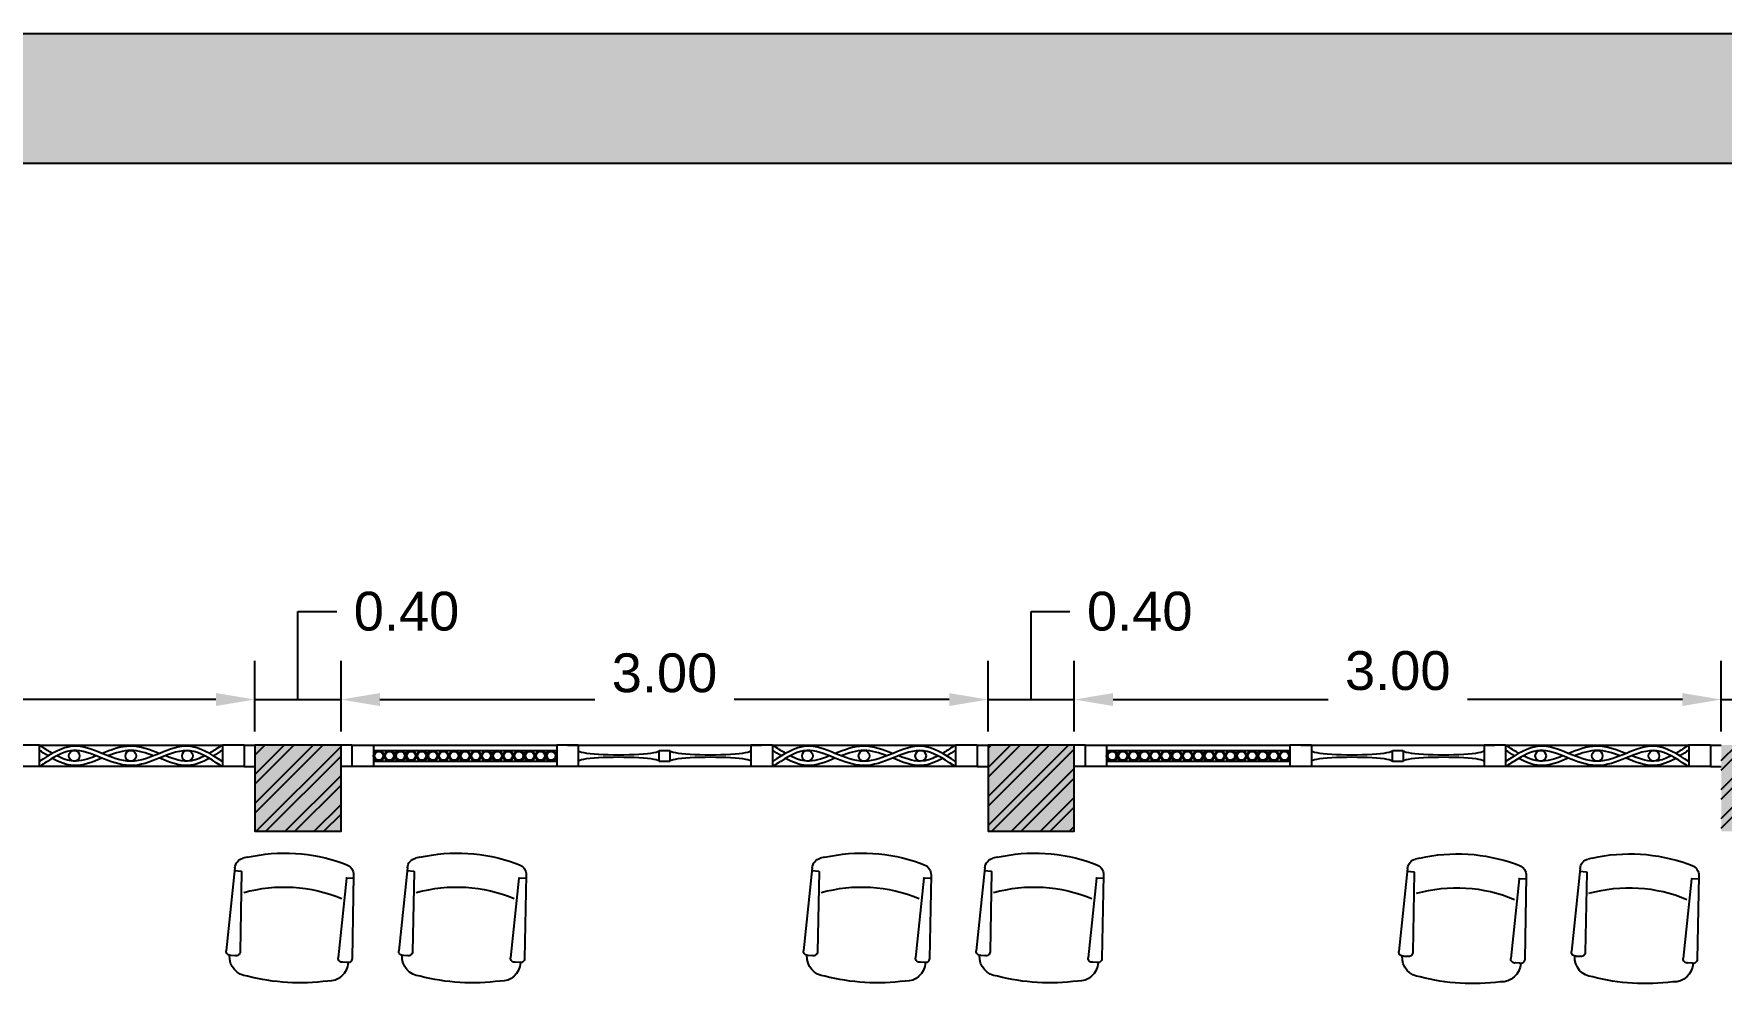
# Model space of a CAD drawing. Header units: millimetres. Extents: x 3409 to 3822, y 896 to 1108.
# Drawn here: x 3453.75 to 3461.57, y 1083.77 to 1088.23 of the extents above; entities that cross this region are included whole.
import ezdxf

# ---------------------------------------------------------------- set-up
doc = ezdxf.new("R2010")
doc.units = ezdxf.units.MM
for name, color, linetype in [('a-epipla', 8, 'Continuous'), ('a-toixoi', 5, 'Continuous'), ('DS_ST_quote 1_50', 7, 'Continuous'), ('edafos', 2, 'Continuous'), ('Layer1', 5, 'Continuous'), ('ypostilwmata', 232, 'Continuous')]:
    doc.layers.add(name, color=color, linetype=linetype)
doc.styles.get("Standard").update_dxf_attribs({"font": 'arial.ttf'})
doc.dimstyles.get("Standard").update_dxf_attribs({"dimtxt": 0.18, "dimasz": 0.18, "dimexe": 0.18, "dimexo": 0.0625, "dimgap": 0.09, "dimtad": 0, "dimtih": 1, "dimtoh": 1, "dimdec": 4, "dimzin": 0, "dimdsep": 46, "dimtxsty": 'Standard', "dimcen": 0.09, "dimadec": 0, "dimazin": 0, "dimtfac": 1, "dimtdec": 4, "dimtofl": 0, "dimtmove": 0, "dimatfit": 3, "dimfxl": 1, "dimtolj": 1, "dimtzin": 0, "dimarcsym": 0})

# ---------------------------------------------------------------- blocks, each defined once
blk = doc.blocks.new('poltrona5452')
at = {"layer": 'a-epipla'}
for p, q in [((345.2667, 185.2189), (345.6542, 185.2353)), ((345.2817, 185.1876), (345.2817, 185.2207)), ((345.215, 185.165), (345.221, 185.1845)), ((345.2829, 185.1864), (345.6542, 185.1706)), ((345.6734, 185.2124), (345.6734, 185.1935)), ((345.215, 184.721), (345.221, 184.7014)), ((345.2817, 184.6984), (345.2817, 184.6697)), ((345.2829, 184.6996), (345.6542, 184.7154)), ((345.6734, 184.6736), (345.6734, 184.6924)), ((345.2667, 184.6671), (345.6542, 184.6506))]:
    blk.add_line(p, q, dxfattribs=at)
for centre, major_axis, ratio, start_param, end_param in [((345.2689, 185.171), (0.05, 0), 0.958333, 1.615134, 2.855011), ((345.6549, 185.217), (0.0192, 0), 0.958333, -0.253341, 1.602721), ((345.6728, 185.13), (-0.0923, 0), 0.958333, 3.135407, 4.699897), ((346.0487, 184.943), (-0.8653, 0), 0.958333, -0.270966, 0.270966), ((345.283, 185.1876), (0.000865, 0.000865), 1, 2.356194, 3.880728), ((346.0929, 184.9431), (0.7521, 0), 0.958333, 2.820125, 3.463061), ((345.6549, 185.1889), (0.0192, 0), 0.958333, 4.680464, 6.536526), ((344.7353, 184.943), (-1.048, 0), 0.958333, 2.954833, 3.328352), ((345.6728, 184.756), (0.0923, 0), 0.958333, -1.558304, 0.006186), ((345.2689, 184.715), (0.05, 0), 0.958333, 3.428174, 4.668051), ((345.283, 184.6984), (-0.000865, 0.000865), 1, -0.739135, 0.785398), ((345.6549, 184.697), (0.0192, 0), 0.958333, -0.253341, 1.602721), ((345.6549, 184.669), (0.0192, 0), 0.958333, 4.680464, 6.536526)]:
    blk.add_ellipse(centre, major_axis=major_axis, ratio=ratio, start_param=start_param, end_param=end_param, dxfattribs=at)
blk = doc.blocks.new('*D46')
at = {"layer": 'Defpoints', "color": 0, "transparency": 16777216}
for p in [(3454.774, 1085.1424), (3451.774, 1084.9311), (3454.774, 1084.9311)]:
    blk.add_point(p, dxfattribs=at)
at = {"layer": 'DS_ST_quote 1_50', "color": 0, "lineweight": -2, "transparency": 16777216}
for p, q in [((3451.774, 1084.9936), (3451.774, 1085.3224)), ((3454.774, 1084.9936), (3454.774, 1085.3224)), ((3451.954, 1085.1424), (3452.9506, 1085.1424)), ((3454.594, 1085.1424), (3453.5975, 1085.1424))]:
    blk.add_line(p, q, dxfattribs=at)
at = {"layer": 'DS_ST_quote 1_50', "color": 0, "transparency": 16777216}
for points in [[(3451.954, 1085.1724), (3451.954, 1085.1124), (3451.774, 1085.1424)], [(3454.594, 1085.1724), (3454.594, 1085.1124), (3454.774, 1085.1424)]]:
    blk.add_solid(points, dxfattribs=at)
at = {"layer": 'DS_ST_quote 1_50', "color": 0, "transparency": 16777216, "insert": (3453.274, 1085.2587), "char_height": 0.18, "attachment_point": 5}
blk.add_mtext('\\A1;3.00', dxfattribs=at)
blk = doc.blocks.new('*D47')
at = {"layer": 'Defpoints', "color": 0, "transparency": 16777216}
for p in [(3455.174, 1085.1424), (3454.774, 1084.9311), (3455.174, 1084.9311)]:
    blk.add_point(p, dxfattribs=at)
at = {"layer": 'DS_ST_quote 1_50', "color": 0, "lineweight": -2, "transparency": 16777216}
for p, q in [((3454.974, 1085.1424), (3454.974, 1085.5512)), ((3454.974, 1085.5512), (3455.154, 1085.5512)), ((3454.774, 1084.9936), (3454.774, 1085.3224)), ((3455.174, 1084.9936), (3455.174, 1085.3224)), ((3454.594, 1085.1424), (3454.414, 1085.1424)), ((3454.774, 1085.1424), (3455.174, 1085.1424)), ((3455.354, 1085.1424), (3455.534, 1085.1424))]:
    blk.add_line(p, q, dxfattribs=at)
at = {"layer": 'DS_ST_quote 1_50', "color": 0, "transparency": 16777216}
for points in [[(3454.594, 1085.1724), (3454.594, 1085.1124), (3454.774, 1085.1424)], [(3455.354, 1085.1724), (3455.354, 1085.1124), (3455.174, 1085.1424)]]:
    blk.add_solid(points, dxfattribs=at)
at = {"layer": 'DS_ST_quote 1_50', "color": 0, "transparency": 16777216, "insert": (3455.4775, 1085.5512), "char_height": 0.18, "attachment_point": 5}
blk.add_mtext('\\A1;0.40', dxfattribs=at)
blk = doc.blocks.new('*D48')
at = {"layer": 'Defpoints', "color": 0, "transparency": 16777216}
for p in [(3458.174, 1085.1424), (3455.174, 1084.9311), (3458.174, 1084.9311)]:
    blk.add_point(p, dxfattribs=at)
at = {"layer": 'DS_ST_quote 1_50', "color": 0, "lineweight": -2, "transparency": 16777216}
for p, q in [((3455.174, 1084.9936), (3455.174, 1085.3224)), ((3458.174, 1084.9936), (3458.174, 1085.3224)), ((3455.354, 1085.1424), (3456.3506, 1085.1424)), ((3457.994, 1085.1424), (3456.9975, 1085.1424))]:
    blk.add_line(p, q, dxfattribs=at)
at = {"layer": 'DS_ST_quote 1_50', "color": 0, "transparency": 16777216}
for points in [[(3455.354, 1085.1724), (3455.354, 1085.1124), (3455.174, 1085.1424)], [(3457.994, 1085.1724), (3457.994, 1085.1124), (3458.174, 1085.1424)]]:
    blk.add_solid(points, dxfattribs=at)
at = {"layer": 'DS_ST_quote 1_50', "color": 0, "transparency": 16777216, "insert": (3456.674, 1085.2652), "char_height": 0.18, "attachment_point": 5}
blk.add_mtext('\\A1;3.00', dxfattribs=at)
blk = doc.blocks.new('*D49')
at = {"layer": 'Defpoints', "color": 0, "transparency": 16777216}
for p in [(3458.574, 1085.1424), (3458.174, 1084.9311), (3458.574, 1084.9311)]:
    blk.add_point(p, dxfattribs=at)
at = {"layer": 'DS_ST_quote 1_50', "color": 0, "lineweight": -2, "transparency": 16777216}
for p, q in [((3458.374, 1085.1424), (3458.374, 1085.5512)), ((3458.374, 1085.5512), (3458.554, 1085.5512)), ((3458.174, 1084.9936), (3458.174, 1085.3224)), ((3458.574, 1084.9936), (3458.574, 1085.3224)), ((3457.994, 1085.1424), (3457.814, 1085.1424)), ((3458.174, 1085.1424), (3458.574, 1085.1424)), ((3458.754, 1085.1424), (3458.934, 1085.1424))]:
    blk.add_line(p, q, dxfattribs=at)
at = {"layer": 'DS_ST_quote 1_50', "color": 0, "transparency": 16777216}
for points in [[(3457.994, 1085.1724), (3457.994, 1085.1124), (3458.174, 1085.1424)], [(3458.754, 1085.1724), (3458.754, 1085.1124), (3458.574, 1085.1424)]]:
    blk.add_solid(points, dxfattribs=at)
at = {"layer": 'DS_ST_quote 1_50', "color": 0, "transparency": 16777216, "insert": (3458.8775, 1085.5512), "char_height": 0.18, "attachment_point": 5}
blk.add_mtext('\\A1;0.40', dxfattribs=at)
blk = doc.blocks.new('*D50')
at = {"layer": 'Defpoints', "color": 0, "transparency": 16777216}
for p in [(3461.574, 1085.1424), (3458.574, 1084.9311), (3461.574, 1084.9311)]:
    blk.add_point(p, dxfattribs=at)
at = {"layer": 'DS_ST_quote 1_50', "color": 0, "lineweight": -2, "transparency": 16777216}
for p, q in [((3458.574, 1084.9936), (3458.574, 1085.3224)), ((3461.574, 1084.9936), (3461.574, 1085.3224)), ((3458.754, 1085.1424), (3459.7506, 1085.1424)), ((3461.394, 1085.1424), (3460.3975, 1085.1424))]:
    blk.add_line(p, q, dxfattribs=at)
at = {"layer": 'DS_ST_quote 1_50', "color": 0, "transparency": 16777216}
for points in [[(3458.754, 1085.1724), (3458.754, 1085.1124), (3458.574, 1085.1424)], [(3461.394, 1085.1724), (3461.394, 1085.1124), (3461.574, 1085.1424)]]:
    blk.add_solid(points, dxfattribs=at)
at = {"layer": 'DS_ST_quote 1_50', "color": 0, "transparency": 16777216, "insert": (3460.074, 1085.2756), "char_height": 0.18, "attachment_point": 5}
blk.add_mtext('\\A1;3.00', dxfattribs=at)
blk = doc.blocks.new('*D51')
at = {"layer": 'Defpoints', "color": 0, "transparency": 16777216}
for p in [(3461.974, 1085.1424), (3461.574, 1084.9311), (3461.974, 1084.9311)]:
    blk.add_point(p, dxfattribs=at)
at = {"layer": 'DS_ST_quote 1_50', "color": 0, "lineweight": -2, "transparency": 16777216}
for p, q in [((3461.774, 1085.1424), (3461.774, 1085.5512)), ((3461.774, 1085.5512), (3461.954, 1085.5512)), ((3461.574, 1084.9936), (3461.574, 1085.3224)), ((3461.974, 1084.9936), (3461.974, 1085.3224)), ((3461.394, 1085.1424), (3461.214, 1085.1424)), ((3461.574, 1085.1424), (3461.974, 1085.1424)), ((3462.154, 1085.1424), (3462.334, 1085.1424))]:
    blk.add_line(p, q, dxfattribs=at)
at = {"layer": 'DS_ST_quote 1_50', "color": 0, "transparency": 16777216}
for points in [[(3461.394, 1085.1724), (3461.394, 1085.1124), (3461.574, 1085.1424)], [(3462.154, 1085.1724), (3462.154, 1085.1124), (3461.974, 1085.1424)]]:
    blk.add_solid(points, dxfattribs=at)
at = {"layer": 'DS_ST_quote 1_50', "color": 0, "transparency": 16777216, "insert": (3462.2775, 1085.5512), "char_height": 0.18, "attachment_point": 5}
blk.add_mtext('\\A1;0.40', dxfattribs=at)

msp = doc.modelspace()

# ---------------------------------------------------------------- hatches: boundary and pattern name
at = {"layer": 'a-epipla'}
h = msp.add_hatch(dxfattribs=at)
h.set_pattern_fill('ANSI32', color=256, scale=0.01)
h.paths.add_polyline_path([(3418.174, 1084.9311), (3417.774, 1084.9311), (3417.774, 1084.5311), (3418.174, 1084.5311)])
h.paths.add_polyline_path([(3421.574, 1084.9311), (3421.174, 1084.9311), (3421.174, 1084.5311), (3421.574, 1084.5311)])
h.paths.add_polyline_path([(3424.974, 1084.9311), (3424.574, 1084.9311), (3424.574, 1084.5311), (3424.974, 1084.5311)])
h.paths.add_polyline_path([(3428.374, 1084.9311), (3427.974, 1084.9311), (3427.974, 1084.5311), (3428.374, 1084.5311)])
h.paths.add_polyline_path([(3431.774, 1084.9311), (3431.374, 1084.9311), (3431.374, 1084.5311), (3431.774, 1084.5311)])
h.paths.add_polyline_path([(3431.774, 1080.5312), (3431.374, 1080.5312), (3431.374, 1080.1312), (3431.774, 1080.1312)])
h.paths.add_polyline_path([(3428.374, 1080.5311), (3427.974, 1080.5311), (3427.974, 1080.1311), (3428.374, 1080.1311)])
h.paths.add_polyline_path([(3424.974, 1080.5311), (3424.574, 1080.5311), (3424.574, 1080.1311), (3424.974, 1080.1311)])
h.paths.add_polyline_path([(3421.574, 1080.5311), (3421.174, 1080.5311), (3421.174, 1080.1311), (3421.574, 1080.1311)])
h.paths.add_polyline_path([(3418.174, 1080.5311), (3417.774, 1080.5311), (3417.774, 1080.1311), (3418.174, 1080.1311)])
h.paths.add_polyline_path([(3435.174, 1084.9311), (3434.774, 1084.9311), (3434.774, 1084.5311), (3435.174, 1084.5311)])
h.paths.add_polyline_path([(3438.574, 1084.9311), (3438.174, 1084.9311), (3438.174, 1084.5311), (3438.574, 1084.5311)])
h.paths.add_polyline_path([(3441.974, 1084.9311), (3441.574, 1084.9311), (3441.574, 1084.5311), (3441.974, 1084.5311)])
h.paths.add_polyline_path([(3445.374, 1084.9311), (3444.974, 1084.9311), (3444.974, 1084.5311), (3445.374, 1084.5311)])
h.paths.add_polyline_path([(3445.374, 1080.5311), (3444.974, 1080.5311), (3444.974, 1080.1311), (3445.374, 1080.1311)])
h.paths.add_polyline_path([(3441.974, 1080.5311), (3441.574, 1080.5311), (3441.574, 1080.1311), (3441.974, 1080.1311)])
h.paths.add_polyline_path([(3438.574, 1080.5311), (3438.174, 1080.5311), (3438.174, 1080.1311), (3438.574, 1080.1311)])
h.paths.add_polyline_path([(3435.174, 1080.5312), (3434.774, 1080.5312), (3434.774, 1080.1312), (3435.174, 1080.1312)])
h.paths.add_polyline_path([(3451.774, 1084.9311), (3451.374, 1084.9311), (3451.374, 1084.5311), (3451.774, 1084.5311)])
h.paths.add_polyline_path([(3455.174, 1084.9311), (3454.774, 1084.9311), (3454.774, 1084.5311), (3455.174, 1084.5311)])
h.paths.add_polyline_path([(3458.574, 1084.9311), (3458.174, 1084.9311), (3458.174, 1084.5311), (3458.574, 1084.5311)])
h.paths.add_polyline_path([(3461.974, 1084.9311), (3461.574, 1084.9311), (3461.574, 1084.5311), (3461.974, 1084.5311)])
h.paths.add_polyline_path([(3451.774, 1080.5311), (3451.374, 1080.5311), (3451.374, 1080.1311), (3451.774, 1080.1311)])
h.paths.add_polyline_path([(3455.174, 1080.5311), (3454.774, 1080.5311), (3454.774, 1080.1311), (3455.174, 1080.1311)])
h.paths.add_polyline_path([(3458.574, 1080.5311), (3458.174, 1080.5311), (3458.174, 1080.1311), (3458.574, 1080.1311)])
h.paths.add_polyline_path([(3461.974, 1080.5312), (3461.574, 1080.5312), (3461.574, 1080.1312), (3461.974, 1080.1312)])
h.paths.add_polyline_path([(3465.374, 1084.9311), (3464.974, 1084.9311), (3464.974, 1084.5311), (3465.374, 1084.5311)])
h.paths.add_polyline_path([(3468.774, 1084.9311), (3468.374, 1084.9311), (3468.374, 1084.5311), (3468.774, 1084.5311)])
h.paths.add_polyline_path([(3472.174, 1084.9311), (3471.774, 1084.9311), (3471.774, 1084.5311), (3472.174, 1084.5311)])
h.paths.add_polyline_path([(3475.574, 1084.9311), (3475.174, 1084.9311), (3475.174, 1084.5311), (3475.574, 1084.5311)])
h.paths.add_polyline_path([(3478.974, 1084.9311), (3478.574, 1084.9311), (3478.574, 1084.5311), (3478.974, 1084.5311)])
h.paths.add_polyline_path([(3478.974, 1080.5311), (3478.574, 1080.5311), (3478.574, 1080.1311), (3478.974, 1080.1311)])
h.paths.add_polyline_path([(3475.574, 1080.5311), (3475.174, 1080.5311), (3475.174, 1080.1311), (3475.574, 1080.1311)])
h.paths.add_polyline_path([(3472.174, 1080.5311), (3471.774, 1080.5311), (3471.774, 1080.1311), (3472.174, 1080.1311)])
h.paths.add_polyline_path([(3468.774, 1080.5311), (3468.374, 1080.5311), (3468.374, 1080.1311), (3468.774, 1080.1311)])
h.paths.add_polyline_path([(3465.374, 1080.5312), (3464.974, 1080.5312), (3464.974, 1080.1312), (3465.374, 1080.1312)])
h = msp.add_hatch(dxfattribs=at)
h.set_pattern_fill('AR-CONC', color=256, scale=0.00088)
h.paths.add_polyline_path([(3418.174, 1084.9311), (3417.774, 1084.9311), (3417.774, 1084.5311), (3418.174, 1084.5311)])
h.paths.add_polyline_path([(3421.574, 1084.9311), (3421.174, 1084.9311), (3421.174, 1084.5311), (3421.574, 1084.5311)])
h.paths.add_polyline_path([(3418.174, 1080.5311), (3417.774, 1080.5311), (3417.774, 1080.1311), (3418.174, 1080.1311)])
h.paths.add_polyline_path([(3421.574, 1080.5311), (3421.174, 1080.5311), (3421.174, 1080.1311), (3421.574, 1080.1311)])
h.paths.add_polyline_path([(3424.974, 1084.9311), (3424.574, 1084.9311), (3424.574, 1084.5311), (3424.974, 1084.5311)])
h.paths.add_polyline_path([(3424.974, 1080.5311), (3424.574, 1080.5311), (3424.574, 1080.1311), (3424.974, 1080.1311)])
h.paths.add_polyline_path([(3428.374, 1080.5311), (3427.974, 1080.5311), (3427.974, 1080.1311), (3428.374, 1080.1311)])
h.paths.add_polyline_path([(3428.374, 1084.9311), (3427.974, 1084.9311), (3427.974, 1084.5311), (3428.374, 1084.5311)])
h.paths.add_polyline_path([(3431.774, 1084.9311), (3431.374, 1084.9311), (3431.374, 1084.5311), (3431.774, 1084.5311)])
h.paths.add_polyline_path([(3431.774, 1080.5312), (3431.374, 1080.5312), (3431.374, 1080.1312), (3431.774, 1080.1312)])
h.paths.add_polyline_path([(3435.174, 1080.5312), (3434.774, 1080.5312), (3434.774, 1080.1312), (3435.174, 1080.1312)])
h.paths.add_polyline_path([(3435.174, 1084.9311), (3434.774, 1084.9311), (3434.774, 1084.5311), (3435.174, 1084.5311)])
h.paths.add_polyline_path([(3438.574, 1084.9311), (3438.174, 1084.9311), (3438.174, 1084.5311), (3438.574, 1084.5311)])
h.paths.add_polyline_path([(3438.574, 1080.5311), (3438.174, 1080.5311), (3438.174, 1080.1311), (3438.574, 1080.1311)])
h.paths.add_polyline_path([(3441.974, 1084.9311), (3441.574, 1084.9311), (3441.574, 1084.5311), (3441.974, 1084.5311)])
h.paths.add_polyline_path([(3441.974, 1080.5311), (3441.574, 1080.5311), (3441.574, 1080.1311), (3441.974, 1080.1311)])
h.paths.add_polyline_path([(3445.374, 1084.9311), (3444.974, 1084.9311), (3444.974, 1084.5311), (3445.374, 1084.5311)])
h.paths.add_polyline_path([(3445.374, 1080.5311), (3444.974, 1080.5311), (3444.974, 1080.1311), (3445.374, 1080.1311)])
h.paths.add_polyline_path([(3451.774, 1084.9311), (3451.374, 1084.9311), (3451.374, 1084.5311), (3451.774, 1084.5311)])
h.paths.add_polyline_path([(3455.174, 1084.9311), (3454.774, 1084.9311), (3454.774, 1084.5311), (3455.174, 1084.5311)])
h.paths.add_polyline_path([(3451.774, 1080.5311), (3451.374, 1080.5311), (3451.374, 1080.1311), (3451.774, 1080.1311)])
h.paths.add_polyline_path([(3455.174, 1080.5311), (3454.774, 1080.5311), (3454.774, 1080.1311), (3455.174, 1080.1311)])
h.paths.add_polyline_path([(3458.574, 1084.9311), (3458.174, 1084.9311), (3458.174, 1084.5311), (3458.574, 1084.5311)])
h.paths.add_polyline_path([(3458.574, 1080.5311), (3458.174, 1080.5311), (3458.174, 1080.1311), (3458.574, 1080.1311)])
h.paths.add_polyline_path([(3461.974, 1084.9311), (3461.574, 1084.9311), (3461.574, 1084.5311), (3461.974, 1084.5311)])
h.paths.add_polyline_path([(3461.974, 1080.5312), (3461.574, 1080.5312), (3461.574, 1080.1312), (3461.974, 1080.1312)])
h.paths.add_polyline_path([(3465.374, 1084.9311), (3464.974, 1084.9311), (3464.974, 1084.5311), (3465.374, 1084.5311)])
h.paths.add_polyline_path([(3465.374, 1080.5312), (3464.974, 1080.5312), (3464.974, 1080.1312), (3465.374, 1080.1312)])
h.paths.add_polyline_path([(3468.774, 1084.9311), (3468.374, 1084.9311), (3468.374, 1084.5311), (3468.774, 1084.5311)])
h.paths.add_polyline_path([(3468.774, 1080.5311), (3468.374, 1080.5311), (3468.374, 1080.1311), (3468.774, 1080.1311)])
h.paths.add_polyline_path([(3472.174, 1084.9311), (3471.774, 1084.9311), (3471.774, 1084.5311), (3472.174, 1084.5311)])
h.paths.add_polyline_path([(3472.174, 1080.5311), (3471.774, 1080.5311), (3471.774, 1080.1311), (3472.174, 1080.1311)])
h.paths.add_polyline_path([(3475.574, 1084.9311), (3475.174, 1084.9311), (3475.174, 1084.5311), (3475.574, 1084.5311)])
h.paths.add_polyline_path([(3475.574, 1080.5311), (3475.174, 1080.5311), (3475.174, 1080.1311), (3475.574, 1080.1311)])
h.paths.add_polyline_path([(3478.974, 1080.5311), (3478.574, 1080.5311), (3478.574, 1080.1311), (3478.974, 1080.1311)])
h.paths.add_polyline_path([(3478.974, 1084.9311), (3478.574, 1084.9311), (3478.574, 1084.5311), (3478.974, 1084.5311)])
at = {"layer": 'Layer1'}
h = msp.add_hatch(color=256, dxfattribs=at)
h.dxf.hatch_style = 1
h.paths.add_polyline_path([(3461.974, 1087.6311), (3461.974, 1088.2311), (3434.774, 1088.2311), (3434.774, 1087.6311)])

# ---------------------------------------------------------------- linework, layer by layer
at = {"layer": 'a-epipla'}
for p, q in [((3453.774, 1084.9311), (3453.674, 1084.9311)), ((3453.774, 1084.9311), (3454.624, 1084.9311)), ((3453.774, 1084.9311), (3453.774, 1084.8311)), ((3454.624, 1084.9311), (3454.624, 1084.8311)), ((3454.724, 1084.9311), (3454.624, 1084.9311)), ((3454.724, 1084.9311), (3454.724, 1084.8311)), ((3454.724, 1084.9311), (3454.774, 1084.9311)), ((3455.224, 1084.9311), (3455.174, 1084.9311)), ((3455.224, 1084.9311), (3455.224, 1084.8311)), ((3455.224, 1084.9311), (3455.324, 1084.9311)), ((3455.324, 1084.9311), (3456.174, 1084.9311)), ((3455.324, 1084.9311), (3455.324, 1084.8311)), ((3455.324, 1084.9061), (3456.174, 1084.9061)), ((3456.174, 1084.9311), (3456.174, 1084.8311)), ((3456.274, 1084.9311), (3456.174, 1084.9311)), ((3456.224, 1084.9311), (3457.124, 1084.9311)), ((3456.274, 1084.9311), (3456.274, 1084.8311)), ((3456.649, 1084.8561), (3456.649, 1084.9061)), ((3456.649, 1084.9061), (3456.699, 1084.9061)), ((3456.699, 1084.9061), (3456.699, 1084.8561)), ((3457.074, 1084.9311), (3457.074, 1084.8311)), ((3457.174, 1084.9311), (3457.074, 1084.9311)), ((3457.174, 1084.9311), (3458.024, 1084.9311)), ((3457.174, 1084.9311), (3457.174, 1084.8311)), ((3458.024, 1084.9311), (3458.024, 1084.8311)), ((3458.124, 1084.9311), (3458.024, 1084.9311)), ((3458.124, 1084.9311), (3458.124, 1084.8311)), ((3458.124, 1084.9311), (3458.174, 1084.9311)), ((3458.624, 1084.9311), (3458.574, 1084.9311)), ((3458.624, 1084.9311), (3458.624, 1084.8311)), ((3458.624, 1084.9311), (3458.724, 1084.9311)), ((3458.724, 1084.9311), (3459.574, 1084.9311)), ((3458.724, 1084.9311), (3458.724, 1084.8311)), ((3458.724, 1084.9061), (3459.574, 1084.9061)), ((3459.574, 1084.9311), (3459.574, 1084.8311)), ((3459.674, 1084.9311), (3459.574, 1084.9311)), ((3459.624, 1084.9311), (3460.524, 1084.9311)), ((3459.674, 1084.9311), (3459.674, 1084.8311)), ((3460.049, 1084.8561), (3460.049, 1084.9061)), ((3460.049, 1084.9061), (3460.099, 1084.9061)), ((3460.099, 1084.9061), (3460.099, 1084.8561)), ((3460.474, 1084.9311), (3460.474, 1084.8311)), ((3460.574, 1084.9311), (3460.474, 1084.9311)), ((3460.574, 1084.9311), (3461.424, 1084.9311)), ((3460.574, 1084.9311), (3460.574, 1084.8311)), ((3461.424, 1084.9311), (3461.424, 1084.8311)), ((3461.524, 1084.9311), (3461.424, 1084.9311)), ((3461.524, 1084.9311), (3461.524, 1084.8311)), ((3461.524, 1084.9311), (3461.574, 1084.9311)), ((3453.774, 1084.8311), (3453.674, 1084.8311)), ((3454.624, 1084.8311), (3453.774, 1084.8311)), ((3454.724, 1084.8311), (3454.624, 1084.8311)), ((3454.724, 1084.8311), (3454.774, 1084.8311)), ((3455.224, 1084.8311), (3455.174, 1084.8311)), ((3455.324, 1084.8311), (3455.224, 1084.8311)), ((3455.324, 1084.8561), (3456.174, 1084.8561)), ((3456.174, 1084.8311), (3455.324, 1084.8311)), ((3456.274, 1084.8311), (3456.174, 1084.8311)), ((3457.124, 1084.8311), (3456.224, 1084.8311)), ((3456.649, 1084.8561), (3456.699, 1084.8561)), ((3457.174, 1084.8311), (3457.074, 1084.8311)), ((3458.024, 1084.8311), (3457.174, 1084.8311)), ((3458.124, 1084.8311), (3458.024, 1084.8311)), ((3458.124, 1084.8311), (3458.174, 1084.8311)), ((3458.624, 1084.8311), (3458.574, 1084.8311)), ((3458.724, 1084.8311), (3458.624, 1084.8311)), ((3458.724, 1084.8561), (3459.574, 1084.8561)), ((3459.574, 1084.8311), (3458.724, 1084.8311)), ((3459.674, 1084.8311), (3459.574, 1084.8311)), ((3460.524, 1084.8311), (3459.624, 1084.8311)), ((3460.049, 1084.8561), (3460.099, 1084.8561)), ((3460.574, 1084.8311), (3460.474, 1084.8311)), ((3461.424, 1084.8311), (3460.574, 1084.8311)), ((3461.524, 1084.8311), (3461.424, 1084.8311)), ((3461.524, 1084.8311), (3461.574, 1084.8311))]:
    msp.add_line(p, q, dxfattribs=at)
for centre, radius in [((3453.9366, 1084.8811), 0.025), ((3454.1991, 1084.8811), 0.025), ((3454.4616, 1084.8811), 0.025), ((3455.349, 1084.8811), 0.025), ((3455.349, 1084.8811), 0.02), ((3455.399, 1084.8811), 0.025), ((3455.399, 1084.8811), 0.02), ((3455.449, 1084.8811), 0.025), ((3455.449, 1084.8811), 0.02), ((3455.499, 1084.8811), 0.025), ((3455.499, 1084.8811), 0.02), ((3455.549, 1084.8811), 0.025), ((3455.549, 1084.8811), 0.02), ((3455.599, 1084.8811), 0.025), ((3455.599, 1084.8811), 0.02), ((3455.649, 1084.8811), 0.025), ((3455.649, 1084.8811), 0.02), ((3455.699, 1084.8811), 0.025), ((3455.699, 1084.8811), 0.02), ((3455.749, 1084.8811), 0.025), ((3455.749, 1084.8811), 0.02), ((3455.799, 1084.8811), 0.025), ((3455.799, 1084.8811), 0.02), ((3455.849, 1084.8811), 0.025), ((3455.849, 1084.8811), 0.02), ((3455.899, 1084.8811), 0.025), ((3455.899, 1084.8811), 0.02), ((3455.949, 1084.8811), 0.025), ((3455.949, 1084.8811), 0.02), ((3455.999, 1084.8811), 0.025), ((3455.999, 1084.8811), 0.02), ((3456.049, 1084.8811), 0.025), ((3456.049, 1084.8811), 0.02), ((3456.099, 1084.8811), 0.025), ((3456.099, 1084.8811), 0.02), ((3456.149, 1084.8811), 0.025), ((3456.149, 1084.8811), 0.02), ((3457.3366, 1084.8811), 0.025), ((3457.5991, 1084.8811), 0.025), ((3457.8616, 1084.8811), 0.025), ((3458.749, 1084.8811), 0.025), ((3458.749, 1084.8811), 0.02), ((3458.799, 1084.8811), 0.025), ((3458.799, 1084.8811), 0.02), ((3458.849, 1084.8811), 0.025), ((3458.849, 1084.8811), 0.02), ((3458.899, 1084.8811), 0.025), ((3458.899, 1084.8811), 0.02), ((3458.949, 1084.8811), 0.025), ((3458.949, 1084.8811), 0.02), ((3458.999, 1084.8811), 0.025), ((3458.999, 1084.8811), 0.02), ((3459.049, 1084.8811), 0.025), ((3459.049, 1084.8811), 0.02), ((3459.099, 1084.8811), 0.025), ((3459.099, 1084.8811), 0.02), ((3459.149, 1084.8811), 0.025), ((3459.149, 1084.8811), 0.02), ((3459.199, 1084.8811), 0.025), ((3459.199, 1084.8811), 0.02), ((3459.249, 1084.8811), 0.025), ((3459.249, 1084.8811), 0.02), ((3459.299, 1084.8811), 0.025), ((3459.299, 1084.8811), 0.02), ((3459.349, 1084.8811), 0.025), ((3459.349, 1084.8811), 0.02), ((3459.399, 1084.8811), 0.025), ((3459.399, 1084.8811), 0.02), ((3459.449, 1084.8811), 0.025), ((3459.449, 1084.8811), 0.02), ((3459.499, 1084.8811), 0.025), ((3459.499, 1084.8811), 0.02), ((3459.549, 1084.8811), 0.025), ((3459.549, 1084.8811), 0.02), ((3460.7366, 1084.8811), 0.025), ((3460.9991, 1084.8811), 0.025), ((3461.2616, 1084.8811), 0.025)]:
    msp.add_circle(centre, radius, dxfattribs=at)
for centre in [(3456.4615, 1084.9061), (3456.8865, 1084.9061), (3459.8615, 1084.9061), (3460.2865, 1084.9061)]:
    msp.add_ellipse(centre, major_axis=(-0.1875, 0), ratio=0.106667, start_param=0, end_param=3.141593, dxfattribs=at)
at = {"layer": 'a-epipla', "extrusion": (0, 0, -1)}
for centre in [(3456.4615, 1084.856), (3456.8865, 1084.856), (3459.8615, 1084.856), (3460.2865, 1084.856)]:
    msp.add_ellipse(centre, major_axis=(-0.1875, 0), ratio=0.106667, start_param=0, end_param=3.141593, dxfattribs=at)
at = {"layer": 'a-epipla'}
for points in [[(3454.624, 1084.8545), (3454.4653, 1084.9258), (3454.1991, 1084.8561), (3453.933, 1084.9258), (3453.774, 1084.8545)], [(3458.024, 1084.8545), (3457.8653, 1084.9258), (3457.5991, 1084.8561), (3457.333, 1084.9258), (3457.174, 1084.8545)], [(3461.424, 1084.8545), (3461.2653, 1084.9258), (3460.9991, 1084.8561), (3460.733, 1084.9258), (3460.574, 1084.8545)]]:
    msp.add_spline(points, degree=3, dxfattribs=at)
for points in [[(3453.8157, 1084.8811), (3453.8018, 1084.8896), (3453.7879, 1084.8987), (3453.774, 1084.9078)], [(3454.624, 1084.9078), (3454.6102, 1084.8987), (3454.5963, 1084.8896), (3454.5825, 1084.8811)], [(3457.2157, 1084.8811), (3457.2018, 1084.8896), (3457.1879, 1084.8987), (3457.174, 1084.9078)], [(3458.024, 1084.9078), (3458.0102, 1084.8987), (3457.9963, 1084.8896), (3457.9825, 1084.8811)], [(3460.6157, 1084.8811), (3460.6018, 1084.8896), (3460.5879, 1084.8987), (3460.574, 1084.9078)], [(3461.424, 1084.9078), (3461.4102, 1084.8987), (3461.3963, 1084.8896), (3461.3825, 1084.8811)]]:
    msp.add_open_spline(points, degree=3, dxfattribs=at)
for points, knots in [([(3453.8354, 1084.8927), (3453.8279, 1084.8971), (3453.8204, 1084.9017), (3453.8036, 1084.9123), (3453.7943, 1084.9184), (3453.785, 1084.9245), (3453.7816, 1084.9267), (3453.7782, 1084.9289), (3453.7748, 1084.9311)], [0.84174953, 0.84174953, 0.84174953, 0.84174953, 0.86739351, 0.86739351, 0.8984503, 0.8984503, 0.8984503, 0.90967283, 0.90967283, 0.90967283, 0.90967283]), ([(3454.6232, 1084.8311), (3454.6198, 1084.8334), (3454.6165, 1084.8356), (3454.6131, 1084.8378), (3454.5647, 1084.8695), (3454.518, 1084.8989), (3454.4314, 1084.9107), (3454.3838, 1084.8911), (3454.2887, 1084.8529), (3454.2434, 1084.8353), (3454.1477, 1084.8371), (3454.103, 1084.8555), (3454.0145, 1084.8912), (3453.9713, 1084.908), (3453.8953, 1084.9036), (3453.8549, 1084.8825), (3453.8036, 1084.8499), (3453.7943, 1084.8439), (3453.785, 1084.8378), (3453.7816, 1084.8356), (3453.7782, 1084.8334), (3453.7748, 1084.8311)], [-0.0112131, -0.0112131, -0.0112131, -0.0112131, 0, 0, 0, 0.1610054, 0.1610054, 0.3220109, 0.3220109, 0.452396, 0.452396, 0.5827812, 0.5827812, 0.7250873, 0.7250873, 0.8673935, 0.8673935, 0.8984503, 0.8984503, 0.8984503, 0.9096728, 0.9096728, 0.9096728, 0.9096728]), ([(3454.066, 1084.8704), (3454.0209, 1084.8521), (3453.9423, 1084.8206), (3453.8675, 1084.8516), (3453.8354, 1084.8696)], [0.5849327, 0.5849327, 0.5849327, 0.5849327, 0.7242857, 0.8305677, 0.8305677, 0.8305677, 0.8305677]), ([(3454.039, 1084.8811), (3454.001, 1084.8663), (3453.9653, 1084.8547), (3453.9086, 1084.8579), (3453.8828, 1084.8674), (3453.8562, 1084.8811)], [0.6052272, 0.6052272, 0.6052272, 0.6052272, 0.7250873, 0.7250873, 0.8177004, 0.8177004, 0.8177004, 0.8177004]), ([(3454.3322, 1084.8919), (3454.3319, 1084.892), (3454.3316, 1084.8922), (3454.2887, 1084.9094), (3454.2434, 1084.927), (3454.1497, 1084.9252), (3454.1068, 1084.9083), (3454.066, 1084.8919)], [0.3210748, 0.3210748, 0.3210748, 0.3210748, 0.3220109, 0.3220109, 0.452396, 0.452396, 0.5772589, 0.5772589, 0.5772589, 0.5772589]), ([(3454.3051, 1084.8811), (3454.27, 1084.8947), (3454.1991, 1084.9175), (3454.1283, 1084.8947), (3454.0931, 1084.8811)], [0.3412053, 0.3412053, 0.3412053, 0.3412053, 0.4491388, 0.5571217, 0.5571217, 0.5571217, 0.5571217]), ([(3454.5627, 1084.8695), (3454.5306, 1084.8516), (3454.4558, 1084.8206), (3454.3774, 1084.8521), (3454.3322, 1084.8704)], [0.0679649, 0.0679649, 0.0679649, 0.0679649, 0.1739844, 0.3134011, 0.3134011, 0.3134011, 0.3134011]), ([(3454.5417, 1084.8811), (3454.5187, 1084.8692), (3454.4963, 1084.8604), (3454.4392, 1084.8526), (3454.4009, 1084.8649), (3454.3592, 1084.8811)], [0.080857, 0.080857, 0.080857, 0.080857, 0.1610054, 0.1610054, 0.2929507, 0.2929507, 0.2929507, 0.2929507]), ([(3454.6232, 1084.9311), (3454.6198, 1084.9289), (3454.6165, 1084.9267), (3454.6131, 1084.9245), (3454.596, 1084.9133), (3454.5792, 1084.9024), (3454.5627, 1084.8928)], [-0.01121311, -0.01121311, -0.01121311, -0.01121311, 0, 0, 0, 0.05672948, 0.05672948, 0.05672948, 0.05672948]), ([(3457.2354, 1084.8927), (3457.2279, 1084.8971), (3457.2204, 1084.9017), (3457.2036, 1084.9123), (3457.1943, 1084.9184), (3457.185, 1084.9245), (3457.1816, 1084.9267), (3457.1782, 1084.9289), (3457.1748, 1084.9311)], [0.84174953, 0.84174953, 0.84174953, 0.84174953, 0.86739351, 0.86739351, 0.8984503, 0.8984503, 0.8984503, 0.90967283, 0.90967283, 0.90967283, 0.90967283]), ([(3458.0232, 1084.8311), (3458.0198, 1084.8334), (3458.0165, 1084.8356), (3458.0131, 1084.8378), (3457.9647, 1084.8695), (3457.918, 1084.8989), (3457.8314, 1084.9107), (3457.7838, 1084.8911), (3457.6887, 1084.8529), (3457.6434, 1084.8353), (3457.5477, 1084.8371), (3457.503, 1084.8555), (3457.4145, 1084.8912), (3457.3713, 1084.908), (3457.2953, 1084.9036), (3457.2549, 1084.8825), (3457.2036, 1084.8499), (3457.1943, 1084.8439), (3457.185, 1084.8378), (3457.1816, 1084.8356), (3457.1782, 1084.8334), (3457.1748, 1084.8311)], [-0.0112131, -0.0112131, -0.0112131, -0.0112131, 0, 0, 0, 0.1610054, 0.1610054, 0.3220109, 0.3220109, 0.452396, 0.452396, 0.5827812, 0.5827812, 0.7250873, 0.7250873, 0.8673935, 0.8673935, 0.8984503, 0.8984503, 0.8984503, 0.9096728, 0.9096728, 0.9096728, 0.9096728]), ([(3457.466, 1084.8704), (3457.4209, 1084.8521), (3457.3423, 1084.8206), (3457.2675, 1084.8516), (3457.2354, 1084.8696)], [0.5849327, 0.5849327, 0.5849327, 0.5849327, 0.7242857, 0.8305677, 0.8305677, 0.8305677, 0.8305677]), ([(3457.439, 1084.8811), (3457.401, 1084.8663), (3457.3653, 1084.8547), (3457.3086, 1084.8579), (3457.2828, 1084.8674), (3457.2562, 1084.8811)], [0.6052272, 0.6052272, 0.6052272, 0.6052272, 0.7250873, 0.7250873, 0.8177004, 0.8177004, 0.8177004, 0.8177004]), ([(3457.7322, 1084.8919), (3457.7319, 1084.892), (3457.7316, 1084.8922), (3457.6887, 1084.9094), (3457.6434, 1084.927), (3457.5497, 1084.9252), (3457.5068, 1084.9083), (3457.466, 1084.8919)], [0.3210748, 0.3210748, 0.3210748, 0.3210748, 0.3220109, 0.3220109, 0.452396, 0.452396, 0.5772589, 0.5772589, 0.5772589, 0.5772589]), ([(3457.7051, 1084.8811), (3457.67, 1084.8947), (3457.5991, 1084.9175), (3457.5283, 1084.8947), (3457.4931, 1084.8811)], [0.3412053, 0.3412053, 0.3412053, 0.3412053, 0.4491388, 0.5571217, 0.5571217, 0.5571217, 0.5571217]), ([(3457.9627, 1084.8695), (3457.9306, 1084.8516), (3457.8558, 1084.8206), (3457.7774, 1084.8521), (3457.7322, 1084.8704)], [0.0679649, 0.0679649, 0.0679649, 0.0679649, 0.1739844, 0.3134011, 0.3134011, 0.3134011, 0.3134011]), ([(3457.9417, 1084.8811), (3457.9187, 1084.8692), (3457.8963, 1084.8604), (3457.8392, 1084.8526), (3457.8009, 1084.8649), (3457.7592, 1084.8811)], [0.080857, 0.080857, 0.080857, 0.080857, 0.1610054, 0.1610054, 0.2929507, 0.2929507, 0.2929507, 0.2929507]), ([(3458.0232, 1084.9311), (3458.0198, 1084.9289), (3458.0165, 1084.9267), (3458.0131, 1084.9245), (3457.996, 1084.9133), (3457.9792, 1084.9024), (3457.9627, 1084.8928)], [-0.01121311, -0.01121311, -0.01121311, -0.01121311, 0, 0, 0, 0.05672948, 0.05672948, 0.05672948, 0.05672948]), ([(3460.6354, 1084.8927), (3460.6279, 1084.8971), (3460.6204, 1084.9017), (3460.6036, 1084.9123), (3460.5943, 1084.9184), (3460.585, 1084.9245), (3460.5816, 1084.9267), (3460.5782, 1084.9289), (3460.5748, 1084.9311)], [0.84174953, 0.84174953, 0.84174953, 0.84174953, 0.86739351, 0.86739351, 0.8984503, 0.8984503, 0.8984503, 0.90967283, 0.90967283, 0.90967283, 0.90967283]), ([(3461.4232, 1084.8311), (3461.4198, 1084.8334), (3461.4165, 1084.8356), (3461.4131, 1084.8378), (3461.3647, 1084.8695), (3461.318, 1084.8989), (3461.2314, 1084.9107), (3461.1838, 1084.8911), (3461.0887, 1084.8529), (3461.0434, 1084.8353), (3460.9477, 1084.8371), (3460.903, 1084.8555), (3460.8145, 1084.8912), (3460.7713, 1084.908), (3460.6953, 1084.9036), (3460.6549, 1084.8825), (3460.6036, 1084.8499), (3460.5943, 1084.8439), (3460.585, 1084.8378), (3460.5816, 1084.8356), (3460.5782, 1084.8334), (3460.5748, 1084.8311)], [-0.0112131, -0.0112131, -0.0112131, -0.0112131, 0, 0, 0, 0.1610054, 0.1610054, 0.3220109, 0.3220109, 0.452396, 0.452396, 0.5827812, 0.5827812, 0.7250873, 0.7250873, 0.8673935, 0.8673935, 0.8984503, 0.8984503, 0.8984503, 0.9096728, 0.9096728, 0.9096728, 0.9096728]), ([(3460.866, 1084.8704), (3460.8209, 1084.8521), (3460.7423, 1084.8206), (3460.6675, 1084.8516), (3460.6354, 1084.8696)], [0.5849327, 0.5849327, 0.5849327, 0.5849327, 0.7242857, 0.8305677, 0.8305677, 0.8305677, 0.8305677]), ([(3460.839, 1084.8811), (3460.801, 1084.8663), (3460.7653, 1084.8547), (3460.7086, 1084.8579), (3460.6828, 1084.8674), (3460.6562, 1084.8811)], [0.6052272, 0.6052272, 0.6052272, 0.6052272, 0.7250873, 0.7250873, 0.8177004, 0.8177004, 0.8177004, 0.8177004]), ([(3461.1322, 1084.8919), (3461.1319, 1084.892), (3461.1316, 1084.8922), (3461.0887, 1084.9094), (3461.0434, 1084.927), (3460.9497, 1084.9252), (3460.9068, 1084.9083), (3460.866, 1084.8919)], [0.3210748, 0.3210748, 0.3210748, 0.3210748, 0.3220109, 0.3220109, 0.452396, 0.452396, 0.5772589, 0.5772589, 0.5772589, 0.5772589]), ([(3461.1051, 1084.8811), (3461.07, 1084.8947), (3460.9991, 1084.9175), (3460.9283, 1084.8947), (3460.8931, 1084.8811)], [0.3412053, 0.3412053, 0.3412053, 0.3412053, 0.4491388, 0.5571217, 0.5571217, 0.5571217, 0.5571217]), ([(3461.3627, 1084.8695), (3461.3306, 1084.8516), (3461.2558, 1084.8206), (3461.1774, 1084.8521), (3461.1322, 1084.8704)], [0.0679649, 0.0679649, 0.0679649, 0.0679649, 0.1739844, 0.3134011, 0.3134011, 0.3134011, 0.3134011]), ([(3461.3417, 1084.8811), (3461.3187, 1084.8692), (3461.2963, 1084.8604), (3461.2392, 1084.8526), (3461.2009, 1084.8649), (3461.1592, 1084.8811)], [0.080857, 0.080857, 0.080857, 0.080857, 0.1610054, 0.1610054, 0.2929507, 0.2929507, 0.2929507, 0.2929507]), ([(3461.4232, 1084.9311), (3461.4198, 1084.9289), (3461.4165, 1084.9267), (3461.4131, 1084.9245), (3461.396, 1084.9133), (3461.3792, 1084.9024), (3461.3627, 1084.8928)], [-0.01121311, -0.01121311, -0.01121311, -0.01121311, 0, 0, 0, 0.05672948, 0.05672948, 0.05672948, 0.05672948])]:
    msp.add_open_spline(points, degree=3, knots=knots, dxfattribs=at)
at = {"layer": 'a-toixoi'}
msp.add_line((3434.774, 1087.6311), (3461.974, 1087.6311), dxfattribs=at)
at = {"layer": 'edafos'}
msp.add_line((3486.3566, 1088.2311), (3410.124, 1088.2311), dxfattribs=at)
at = {"layer": 'ypostilwmata'}
for points in [[(3455.174, 1084.9311), (3454.774, 1084.9311), (3454.774, 1084.5311), (3455.174, 1084.5311)], [(3458.574, 1084.9311), (3458.174, 1084.9311), (3458.174, 1084.5311), (3458.574, 1084.5311)]]:
    msp.add_lwpolyline(points, close=True, dxfattribs=at)

# ---------------------------------------------------------------- block references
at = {"layer": 'a-epipla', "xscale": -1, "rotation": 86.47844881202174}
for p in [(3660.7584, 1417.6002), (3661.5584, 1417.6002), (3663.4359, 1417.6002), (3664.2359, 1417.6002), (3666.196, 1417.5967), (3666.996, 1417.5967)]:
    msp.add_blockref('poltrona5452', p, dxfattribs=at)

# ---------------------------------------------------------------- dimensions: what is measured, and where the dimension line sits
at = {"layer": 'DS_ST_quote 1_50'}
for base, p1, p2, picture, middle in [((3455.174, 1085.1424), (3454.774, 1084.9311), (3455.174, 1084.9311), '*D47', (3455.244, 1085.5512)), ((3458.574, 1085.1424), (3458.174, 1084.9311), (3458.574, 1084.9311), '*D49', (3458.644, 1085.5512)), ((3461.974, 1085.1424), (3461.574, 1084.9311), (3461.974, 1084.9311), '*D51', (3462.044, 1085.5512))]:
    dim = msp.add_linear_dim(base=base, p1=p1, p2=p2, dimstyle='Standard', override={"dimdec": 2, "dimtdec": 2, "dimtmove": 1, "dimfxl": 0.05}, dxfattribs=at)
    dim.commit()
    dim.dimension.update_dxf_attribs({"geometry": picture, "text_midpoint": middle})
for base, p1, p2, picture, middle in [((3454.774, 1085.1424), (3451.774, 1084.9311), (3454.774, 1084.9311), '*D46', (3453.274, 1085.2587)), ((3458.174, 1085.1424), (3455.174, 1084.9311), (3458.174, 1084.9311), '*D48', (3456.674, 1085.2652)), ((3461.574, 1085.1424), (3458.574, 1084.9311), (3461.574, 1084.9311), '*D50', (3460.074, 1085.2756))]:
    dim = msp.add_linear_dim(base=base, p1=p1, p2=p2, dimstyle='Standard', override={"dimdec": 2, "dimtdec": 2, "dimtmove": 1, "dimfxl": 0.05}, dxfattribs=at)
    dim.commit()
    dim.dimension.update_dxf_attribs({"geometry": picture, "text_midpoint": middle, "dimtype": 160})

doc.saveas('drawing.dxf')
